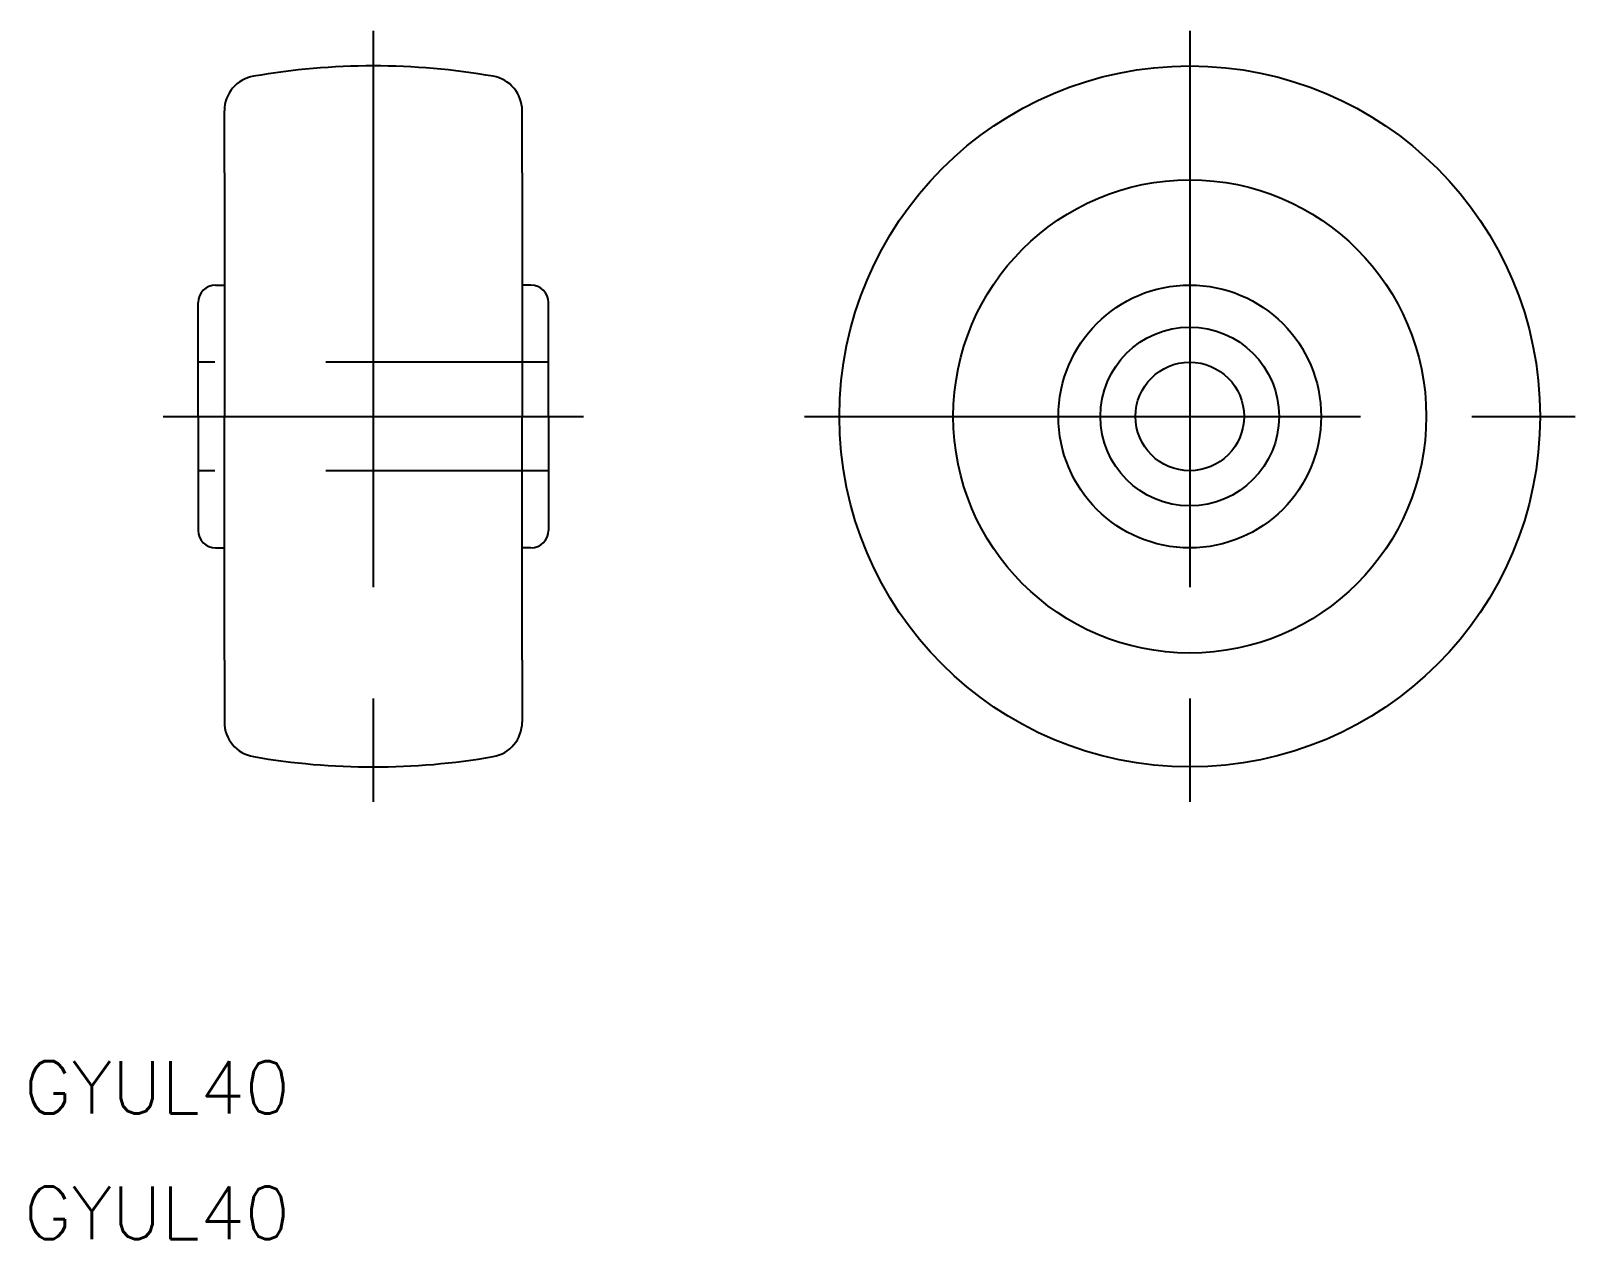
# Model space of a CAD drawing. Extents: x -66.2 to 22, y -46.9 to 22.
import ezdxf

# ---------------------------------------------------------------- set-up
doc = ezdxf.new("R2010")
doc.units = 0
doc.linetypes.add('CENTER', pattern=[50.8, 31.75, -6.35, 6.35, -6.35])
doc.linetypes.add('DASHED', pattern=[19.05, 12.7, -6.35])
doc.layers.get('0').update_dxf_attribs({"linetype": 'CONTINUOUS'})
doc.layers.add('CENTER', color=1, linetype='CENTER')
doc.styles.get("Standard").update_dxf_attribs({"font": 'txt.shx', "height": 3, "bigfont": 'bigfont.shx'})

msp = doc.modelspace()

# ---------------------------------------------------------------- linework, layer by layer
at = {"color": 7, "linetype": 'CONTINUOUS'}
for p, q in [((-55.117, 13.9), (-55.117, 17.44)), ((-38.117, 13.9), (-38.117, 17.44)), ((-55.117, 13.9), (-55.117, 0)), ((-38.117, 13.9), (-38.117, 0)), ((-55.617, 7.5), (-55.117, 7.5)), ((-37.617, 7.5), (-38.117, 7.5)), ((-56.617, 0), (-56.617, 6.5)), ((-36.617, 0), (-36.617, 6.5)), ((-56.617, 0), (-56.617, -6.5)), ((-55.117, -13.9), (-55.117, 0)), ((-38.117, -13.9), (-38.117, 0)), ((-36.617, 0), (-36.617, -6.5)), ((-55.617, -7.5), (-55.117, -7.5)), ((-37.617, -7.5), (-38.117, -7.5)), ((-55.117, -13.9), (-55.117, -17.44)), ((-38.117, -13.9), (-38.117, -17.44))]:
    msp.add_line(p, q, dxfattribs=at)
at = {"color": 3, "linetype": 'DASHED'}
for p, q in [((-36.617, 3.1), (-56.617, 3.1)), ((-36.617, -3.1), (-56.617, -3.1))]:
    msp.add_line(p, q, dxfattribs=at)
at = {"color": 7, "linetype": 'CONTINUOUS'}
for radius in [20, 13.5, 7.5, 5.1, 3.1]:
    msp.add_circle((0, 0), radius, dxfattribs=at)
for centre, radius, start, end in [((-53.117, 17.44), 2, 99.84903, 180), ((-46.617, -20), 40, 90, 99.84903), ((-46.617, -20), 40, 80.15097, 90), ((-40.117, 17.44), 2, 360, 80.15097), ((-55.617, 6.5), 1, 90, 180), ((-37.617, 6.5), 1, 0, 90), ((-55.617, -6.5), 1, 180, 270), ((-37.617, -6.5), 1, 270, 0), ((-53.117, -17.44), 2, 180, 260.15097), ((-40.117, -17.44), 2, 279.84903, 0), ((-46.617, 20), 40, 260.15097, 270), ((-46.617, 20), 40, 270, 279.84903)]:
    msp.add_arc(centre, radius, start, end, dxfattribs=at)
at = {"layer": 'CENTER', "color": 1, "linetype": 'CENTER'}
for p, q in [((-46.617, 22), (-46.617, -22)), ((0, 22), (0, -22)), ((-58.617, 0), (-34.617, 0)), ((-22, 0), (22, 0))]:
    msp.add_line(p, q, dxfattribs=at)

# ---------------------------------------------------------------- texts
at = {"color": 7, "linetype": 'CONTINUOUS'}
for p in [(-66.55, -39.782), (-66.55, -46.943)]:
    msp.add_text('GYUL40', height=3, dxfattribs=at).set_placement(p)

doc.saveas('drawing.dxf')
